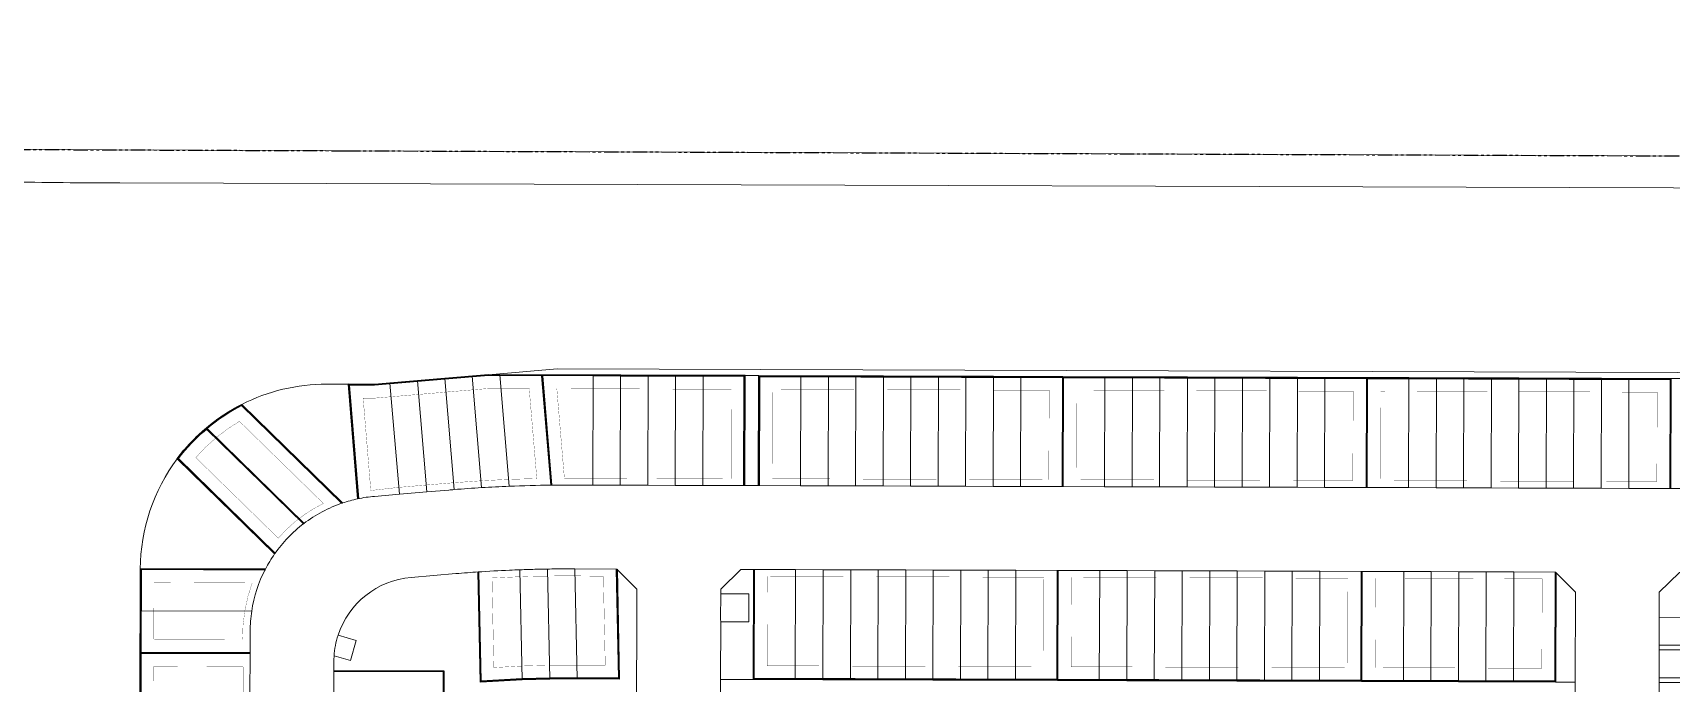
# Model space of a CAD drawing. Header units: centimetres. Extents: x -6122352 to 6876996, y -1694241 to 2592194.
# Drawn here: x -269174 to 88136, y 397175 to 539073 of the extents above; entities that cross this region are included whole.
import ezdxf

# ---------------------------------------------------------------- set-up
doc = ezdxf.new("R2010")
doc.units = ezdxf.units.CM
doc.header["$MEASUREMENT"] = 0
doc.linetypes.add('23585-XR-AR-DAMAC PLOT LIMITS$0$PHANTOM2', pattern=[1.25, 0.625, -0.125, 0.125, -0.125, 0.125, -0.125])
doc.linetypes.add('XR-AR-END-SETTING OUT PLAN$0$23261-XR-AR-SI-GF$0$HIDDEN', pattern=[0.375, 0.25, -0.125])
for name, color, linetype, lineweight, true_color in [('08-Compound Wall-2', 6, 'Continuous', 25, 0xff00ff), ('23585-XR-AR-DAMAC PLOT LIMITS$0$1-End units', 7, 'Continuous', 5, 0xf8991e), ('23585-XR-AR-DAMAC PLOT LIMITS$0$1-Open Space', 7, 'Continuous', 5, 0x90cf5a), ('23585-XR-AR-DAMAC PLOT LIMITS$0$1-Utility', 7, 'Continuous', 5, 0x8db1ff)]:
    doc.layers.add(name, color=color, linetype=linetype, lineweight=lineweight, true_color=true_color)
for name, color, linetype in [('23585-XR-AR-BOUNDARY WALLS AND SETBACKS$0$setback', 7, 'XR-AR-END-SETTING OUT PLAN$0$23261-XR-AR-SI-GF$0$HIDDEN'), ('23585-XR-AR-DAMAC PLOT LIMITS$0$PROJECT_LIMIT', 1, 'Continuous'), ('@MI-REF LAYER', 7, 'Continuous')]:
    doc.layers.add(name, color=color, linetype=linetype)
doc.layers.add('23585-XR-AR-DAMAC PLOT LIMITS$0$1-Mid units', color=41, linetype='Continuous', lineweight=5)
doc.layers.add('A-ANNO-TEXT', color=3, linetype='Continuous', lineweight=25)
doc.layers.add('23585-XR-AR-DAMAC PLOT LIMITS$0$D-Phase New', color=7, linetype='Continuous', true_color=0x000080)

# ---------------------------------------------------------------- blocks, each defined once
blk = doc.blocks.new('23585-XR-AR-BOUNDARY WALLS AND SETBACKS')
at = {"layer": '08-Compound Wall-2'}
for points in [[(496064.34, 2769226.22), (496109.28, 2769274.97), (496126.93, 2769258.7)], [(496082.06, 2769210.03), (496064.56, 2769226.16), (496109.29, 2769274.69), (496126.79, 2769258.56)], [(496019.41, 2769177.47), (496064.34, 2769226.22)], [(496123.4, 2769227.75), (496140.84, 2769211.68), (496112.34, 2769180.76), (496094.84, 2769196.89)], [(496123.54, 2769227.9), (496141.12, 2769211.69), (496112.41, 2769180.55)], [(496037.12, 2769161.28), (496019.62, 2769177.41), (496064.42, 2769226.01), (496081.92, 2769209.88)], [(496094.7, 2769196.74), (496112.2, 2769180.61), (496067.4, 2769132.01), (496049.9, 2769148.14)], [(496112.41, 2769180.55), (496067.48, 2769131.8)], [(495992.12, 2769112.46), (495974.47, 2769128.73), (496019.41, 2769177.47)], [(495992.25, 2769112.61), (495974.75, 2769128.74), (496019.49, 2769177.27), (496036.99, 2769161.13)], [(496049.76, 2769148), (496067.26, 2769131.87), (496022.53, 2769083.34), (496005.03, 2769099.47)], [(496067.48, 2769131.8), (496022.54, 2769083.06), (496004.89, 2769099.32)], [(495990.08, 2769110.25), (495972.44, 2769126.52), (495954.04, 2769106.56), (495949.97, 2769102.15), (495934.49, 2769085.35), (495928.66, 2769077.8), (495921.33, 2769068.3), (495919.24, 2769065.59), (495915.37, 2769061.4), (495935.2, 2769046.04)], [(495989.95, 2769110.11), (495972.45, 2769126.24), (495954.18, 2769106.42), (495950.12, 2769102.01), (495934.64, 2769085.22), (495928.82, 2769077.68), (495921.49, 2769068.18), (495919.4, 2769065.46), (495915.67, 2769061.42), (495935.32, 2769046.2)], [(495942.61, 2769093.88), (495961.55, 2769079.26)], [(495942.49, 2769093.72), (495961.43, 2769079.11)], [(495942.55, 2769093.8), (495961.49, 2769079.18)], [(495984.69, 2769077.4), (496002.72, 2769061.56), (495996.52, 2769054.83), (495992.49, 2769050.39), (495988.55, 2769045.86), (495982.75, 2769038.78), (495964.69, 2769054.63)], [(495984.55, 2769077.25), (496002.44, 2769061.54), (495996.37, 2769054.96), (495992.34, 2769050.52), (495988.4, 2769045.98), (495982.72, 2769039.06), (495964.82, 2769054.78)], [(495959.3, 2769016.96), (495975.56, 2769034.6), (496024.31, 2768989.66), (496008.05, 2768972.02)], [(495959.44, 2769016.82), (495975.58, 2769034.32), (496024.03, 2768989.65), (496007.9, 2768972.15)], [(495932.93, 2769020.82), (495914.43, 2769000.78), (495976.45, 2768943.61), (495992.92, 2768961.07)], [(495933.08, 2769020.69), (495914.71, 2769000.8), (495927.97, 2768988.58)], [(495927.97, 2768988.58), (495944.1, 2769006.08)], [(495928.11, 2768988.44), (495944.24, 2769005.94)], [(495928.11, 2768988.44), (495976.44, 2768943.89), (495992.77, 2768961.21)]]:
    blk.add_lwpolyline(points, dxfattribs=at)
for points in [[(495931.79, 2769024.78, 0.001709), (495931.83, 2769024.58), (495902.17, 2769022.95, -0.114976), (495902.94, 2769041.32)], [(495933.56, 2769042.8), (495903.09, 2769041.13, 0.056299), (495901.7, 2769032.19), (495931.25, 2769033.81), (495931.23, 2769033.61), (495901.69, 2769031.99)], [(495902.94, 2769041.32), (495933.65, 2769043.01, 0.001888), (495933.56, 2769042.8, 0.001888)], [(495931.79, 2769024.78), (495902.34, 2769023.16, -0.055068), (495901.69, 2769031.99, -0.055068)]]:
    blk.add_lwpolyline(points, format="xyb", dxfattribs=at)
at = {"layer": '23585-XR-AR-BOUNDARY WALLS AND SETBACKS$0$setback', "ltscale": 40, "const_width": 0.05}
for points in [[(496082.92, 2769213.18), (496068.58, 2769226.4), (496109.45, 2769270.73), (496123.79, 2769257.52)], [(496122.54, 2769224.73), (496136.88, 2769211.52), (496112.24, 2769184.79), (496097.9, 2769198.01)], [(496037.98, 2769164.43), (496078.85, 2769208.77), (496064.52, 2769221.98), (496023.65, 2769177.65)], [(496052.97, 2769149.26), (496067.31, 2769136.04), (496108.18, 2769180.38), (496093.84, 2769193.6)], [(495993.05, 2769115.68), (496033.92, 2769160.02), (496019.58, 2769173.24), (495978.71, 2769128.9)], [(496008.03, 2769100.51), (496048.9, 2769144.85), (496063.24, 2769131.63), (496022.37, 2769087.29)]]:
    blk.add_lwpolyline(points, close=True, dxfattribs=at)
for points in [[(495962.33, 2769082.32), (495966.51, 2769086.9), (495986.95, 2769109.06), (495972.61, 2769122.28), (495956.24, 2769104.52), (495952.18, 2769100.11), (495946.81, 2769094.3)], [(495946.81, 2769094.3), (495962.33, 2769082.32)], [(495942.73, 2769089.87), (495936.78, 2769083.41), (495931.04, 2769075.97), (495923.71, 2769066.47), (495921.54, 2769063.66), (495919.8, 2769061.77), (495935.79, 2769049.38), (495939.39, 2769054.32), (495946.75, 2769063.85), (495950.48, 2769068.55), (495954.3, 2769073.18), (495958.33, 2769077.83)], [(495942.73, 2769089.87), (495958.33, 2769077.83)], [(495927.73, 2768992.6), (495940.84, 2769006.82)], [(495932.14, 2768988.54), (495945.36, 2769002.87)], [(495932.14, 2768988.54), (495976.31, 2768947.83), (495989.68, 2768962.02), (495945.36, 2769002.87)]]:
    blk.add_lwpolyline(points, dxfattribs=at)
for points in [[(495983.84, 2769074.15), (495998.44, 2769061.33), (495994.31, 2769056.85), (495990.24, 2769052.38), (495986.26, 2769047.79), (495982.4, 2769043.08), (495967.71, 2769055.98, -0.020945)], [(495905.32, 2769038.44), (495930.89, 2769039.85, 0.100722), (495929.83, 2769027.47), (495904.72, 2769026.09, -0.082993)]]:
    blk.add_lwpolyline(points, format="xyb", close=True, dxfattribs=at)
blk.add_lwpolyline([(495940.84, 2769006.82, -0.088209), (495933.19, 2769016.67), (495918.67, 2769000.96), (495927.73, 2768992.6)], format="xyb", dxfattribs=at)
blk = doc.blocks.new('A$C9d9485f6')
at = {"layer": 'A-ANNO-TEXT', "rotation": 312.4881850805905}
blk.add_blockref('23585-XR-AR-BOUNDARY WALLS AND SETBACKS', (-2377088.53, -1504219.25), dxfattribs=at)
blk = doc.blocks.new('23585-XR-AR-DAMAC PLOT LIMITS')
at = {"layer": '23585-XR-AR-DAMAC PLOT LIMITS$0$1-End units', "color": 251, "true_color": 0x636466}
for points in [[(496109.28, 2769274.97), (496126.93, 2769258.7), (496120.73, 2769251.98), (496103.08, 2769268.24)], [(496070.55, 2769232.95), (496088.19, 2769216.68), (496081.99, 2769209.96), (496064.34, 2769226.22)], [(496064.34, 2769226.22), (496081.99, 2769209.96), (496075.79, 2769203.23), (496058.14, 2769219.5)], [(496141.12, 2769211.69), (496134.88, 2769204.93), (496117.24, 2769221.19), (496123.41, 2769227.89), (496123.54, 2769227.9)], [(496118.62, 2769187.28), (496112.41, 2769180.55), (496094.77, 2769196.82), (496100.97, 2769203.55)], [(496112.41, 2769180.55), (496106.21, 2769173.82), (496088.57, 2769190.09), (496094.77, 2769196.82)], [(496025.61, 2769184.2), (496043.26, 2769167.94), (496037.05, 2769161.21), (496019.41, 2769177.47)], [(496019.41, 2769177.47), (496037.05, 2769161.21), (496030.85, 2769154.48), (496013.21, 2769170.75)], [(496073.68, 2769138.53), (496067.48, 2769131.8), (496049.83, 2769148.07), (496056.03, 2769154.8)], [(496067.48, 2769131.8), (496061.28, 2769125.08), (496043.63, 2769141.34), (496049.83, 2769148.07)], [(495980.67, 2769135.45), (495998.32, 2769119.19), (495992.12, 2769112.46), (495974.47, 2769128.73)], [(495972.44, 2769126.52), (495990.08, 2769110.25), (495983.88, 2769103.53), (495966.24, 2769119.79)], [(496028.74, 2769089.78), (496022.54, 2769083.06), (496004.9, 2769099.32), (496011.1, 2769106.05)], [(496002.72, 2769061.56), (495996.52, 2769054.83), (495978.48, 2769070.67), (495984.53, 2769077.23), (495984.69, 2769077.4)], [(495982.29, 2769028.4), (495966.02, 2769010.75), (495959.3, 2769016.96), (495975.56, 2769034.6)], [(495950.9, 2768999.81), (495934.63, 2768982.16), (495927.9, 2768988.36), (495944.17, 2769006.01)]]:
    blk.add_lwpolyline(points, close=True, dxfattribs=at)
for points in [[(495967.62, 2769085.88), (495964.67, 2769082.68, 0.003818), (495961.49, 2769079.18), (495942.39, 2769093.92), (495949.97, 2769102.15)], [(495961.49, 2769079.18, 0.007412), (495955.49, 2769072.26), (495936.16, 2769087.17), (495942.39, 2769093.92)], [(495940.6, 2769053.43), (495937.3, 2769049.14, 0.03159), (495935.2, 2769046.04), (495915.37, 2769061.4), (495919.24, 2769065.59), (495921.33, 2769068.3)], [(495988.55, 2769045.86, 0.000704), (495988.07, 2769045.28, 0.007873), (495982.75, 2769038.78), (495964.69, 2769054.63, -0.005912), (495969.05, 2769059.95, -0.001957), (495970.52, 2769061.69)], [(495931.24, 2769033.71), (495901.49, 2769032.07, -0.057943), (495902.94, 2769041.32), (495933.65, 2769043.01, 0.081495)], [(495931.83, 2769024.58), (495902.17, 2769022.95, -0.056673), (495901.49, 2769032.07), (495931.24, 2769033.71, 0.07762)], [(495937.66, 2769012.45), (495921.18, 2768994.57), (495914.51, 2769000.71), (495914.45, 2769000.77), (495932.93, 2769020.82, 0.081594)], [(495944.17, 2769006.01), (495927.9, 2768988.36), (495921.18, 2768994.57), (495937.66, 2769012.45, 0.037222), (495940.67, 2769009.23)]]:
    blk.add_lwpolyline(points, format="xyb", close=True, dxfattribs=at)
at = {"layer": '23585-XR-AR-DAMAC PLOT LIMITS$0$1-Mid units', "color": 251, "true_color": 0x636466}
for points in [[(496103.08, 2769268.24), (496120.73, 2769251.98), (496116.66, 2769247.57), (496099.01, 2769263.83)], [(496099.01, 2769263.83), (496116.66, 2769247.57), (496112.59, 2769243.15), (496094.95, 2769259.42)], [(496094.95, 2769259.42), (496112.59, 2769243.15), (496108.53, 2769238.74), (496090.88, 2769255.01)], [(496090.88, 2769255.01), (496108.53, 2769238.74), (496104.46, 2769234.33), (496086.81, 2769250.6)], [(496086.81, 2769250.6), (496104.46, 2769234.33), (496100.39, 2769229.92), (496082.75, 2769246.19)], [(496082.75, 2769246.19), (496100.39, 2769229.92), (496096.33, 2769225.51), (496078.68, 2769241.77)], [(496078.68, 2769241.77), (496096.33, 2769225.51), (496092.26, 2769221.1), (496074.61, 2769237.36)], [(496074.61, 2769237.36), (496092.26, 2769221.1), (496088.19, 2769216.68), (496070.55, 2769232.95)], [(496058.14, 2769219.5), (496075.79, 2769203.23), (496071.72, 2769198.82), (496054.08, 2769215.08)], [(496134.88, 2769204.93), (496130.82, 2769200.51), (496113.17, 2769216.78), (496117.24, 2769221.19)], [(496130.82, 2769200.51), (496126.75, 2769196.1), (496109.1, 2769212.37), (496113.17, 2769216.78)], [(496054.08, 2769215.08), (496071.72, 2769198.82), (496067.66, 2769194.41), (496050.01, 2769210.67)], [(496126.75, 2769196.1), (496122.68, 2769191.69), (496105.04, 2769207.96), (496109.1, 2769212.37)], [(496050.01, 2769210.67), (496067.66, 2769194.41), (496063.59, 2769189.99), (496045.94, 2769206.26)], [(496045.94, 2769206.26), (496063.59, 2769189.99), (496059.52, 2769185.58), (496041.88, 2769201.85)], [(496122.68, 2769191.69), (496118.62, 2769187.28), (496100.97, 2769203.55), (496105.04, 2769207.96)], [(496041.88, 2769201.85), (496059.52, 2769185.58), (496055.46, 2769181.17), (496037.81, 2769197.44)], [(496037.81, 2769197.44), (496055.46, 2769181.17), (496051.39, 2769176.76), (496033.74, 2769193.03)], [(496033.74, 2769193.03), (496051.39, 2769176.76), (496047.32, 2769172.35), (496029.68, 2769188.61)], [(496029.68, 2769188.61), (496047.32, 2769172.35), (496043.26, 2769167.94), (496025.61, 2769184.2)], [(496106.21, 2769173.82), (496102.15, 2769169.41), (496084.5, 2769185.68), (496088.57, 2769190.09)], [(496102.15, 2769169.41), (496098.08, 2769165), (496080.43, 2769181.27), (496084.5, 2769185.68)], [(496098.08, 2769165), (496094.01, 2769160.59), (496076.37, 2769176.86), (496080.43, 2769181.27)], [(496094.01, 2769160.59), (496089.95, 2769156.18), (496072.3, 2769172.44), (496076.37, 2769176.86)], [(496089.95, 2769156.18), (496085.88, 2769151.77), (496068.23, 2769168.03), (496072.3, 2769172.44)], [(496013.21, 2769170.75), (496030.85, 2769154.48), (496026.79, 2769150.07), (496009.14, 2769166.34)], [(496009.14, 2769166.34), (496026.79, 2769150.07), (496022.72, 2769145.66), (496005.07, 2769161.92)], [(496085.88, 2769151.77), (496081.81, 2769147.35), (496064.17, 2769163.62), (496068.23, 2769168.03)], [(496005.07, 2769161.92), (496022.72, 2769145.66), (496018.65, 2769141.25), (496001.01, 2769157.51)], [(496081.81, 2769147.35), (496077.75, 2769142.94), (496060.1, 2769159.21), (496064.17, 2769163.62)], [(496077.75, 2769142.94), (496073.68, 2769138.53), (496056.03, 2769154.8), (496060.1, 2769159.21)], [(496001.01, 2769157.51), (496018.65, 2769141.25), (496014.59, 2769136.83), (495996.94, 2769153.1)], [(495996.94, 2769153.1), (496014.59, 2769136.83), (496010.52, 2769132.42), (495992.87, 2769148.69)], [(495992.87, 2769148.69), (496010.52, 2769132.42), (496006.45, 2769128.01), (495988.81, 2769144.28)], [(495988.81, 2769144.28), (496006.45, 2769128.01), (496002.39, 2769123.6), (495984.74, 2769139.87)], [(496061.28, 2769125.08), (496057.21, 2769120.66), (496039.56, 2769136.93), (496043.63, 2769141.34)], [(495984.74, 2769139.87), (496002.39, 2769123.6), (495998.32, 2769119.19), (495980.67, 2769135.45)], [(496057.21, 2769120.66), (496053.14, 2769116.25), (496035.5, 2769132.52), (496039.56, 2769136.93)], [(496053.14, 2769116.25), (496049.08, 2769111.84), (496031.43, 2769128.11), (496035.5, 2769132.52)], [(496049.08, 2769111.84), (496045.01, 2769107.43), (496027.36, 2769123.7), (496031.43, 2769128.11)], [(496045.01, 2769107.43), (496040.94, 2769103.02), (496023.3, 2769119.28), (496027.36, 2769123.7)], [(495966.24, 2769119.79), (495983.88, 2769103.53), (495979.82, 2769099.11), (495962.17, 2769115.38)], [(496023.3, 2769119.28), (496040.94, 2769103.02), (496036.88, 2769098.61), (496019.23, 2769114.87)], [(495962.17, 2769115.38), (495979.82, 2769099.11), (495975.75, 2769094.7), (495958.1, 2769110.97)], [(496036.88, 2769098.61), (496032.81, 2769094.19), (496015.16, 2769110.46), (496019.23, 2769114.87)], [(495958.1, 2769110.97), (495975.75, 2769094.7), (495971.68, 2769090.29), (495954.04, 2769106.56)], [(496032.81, 2769094.19), (496028.74, 2769089.78), (496011.1, 2769106.05), (496015.16, 2769110.46)], [(495954.04, 2769106.56), (495971.68, 2769090.29), (495967.62, 2769085.88), (495949.97, 2769102.15)], [(495925, 2769073.05), (495944.27, 2769058.18), (495940.6, 2769053.43), (495921.33, 2769068.3)]]:
    blk.add_lwpolyline(points, close=True, dxfattribs=at)
for points in [[(495955.49, 2769072.26, 0.004855), (495951.66, 2769067.63), (495932.33, 2769082.55), (495934.49, 2769085.35), (495936.16, 2769087.17)], [(495951.66, 2769067.63, 0.004853), (495947.94, 2769062.93), (495928.66, 2769077.8), (495932.33, 2769082.55)], [(495947.94, 2769062.93, 0.000968), (495947.2, 2769061.99), (495944.27, 2769058.18), (495925, 2769073.05), (495928.66, 2769077.8)], [(495996.52, 2769054.83), (495996.03, 2769054.29), (495995.77, 2769054.01, 0.004581), (495992.49, 2769050.39), (495974.45, 2769066.22, -0.00322), (495976.96, 2769069.01, -0.00148), (495978.12, 2769070.28), (495978.48, 2769070.67)], [(495992.49, 2769050.39, 0.000696), (495991.99, 2769049.83, 0.004926), (495988.55, 2769045.86), (495970.52, 2769061.69, -0.003207), (495972.95, 2769064.52, -0.00195), (495974.45, 2769066.22)]]:
    blk.add_lwpolyline(points, format="xyb", close=True, dxfattribs=at)
at = {"layer": '23585-XR-AR-DAMAC PLOT LIMITS$0$1-Open Space', "color": 251, "true_color": 0x636466}
for points in [[(496218.05, 2769486.01, 0.008053), (496212.21, 2769477.58), (496151.86, 2769387.46, -0.038687), (496124.92, 2769353.27), (495849.34, 2769054.31, -0.003111), (495832.52, 2769036.29, -0.003943)], [(496111.31, 2769277.18), (496109.28, 2769274.97), (496103.08, 2769268.24), (496099.01, 2769263.83), (496094.95, 2769259.42), (496090.88, 2769255.01), (496086.81, 2769250.6), (496082.75, 2769246.19), (496078.68, 2769241.77), (496074.61, 2769237.36), (496070.55, 2769232.95), (496064.34, 2769226.22), (496058.14, 2769219.5), (496054.08, 2769215.08), (496050.01, 2769210.67), (496045.94, 2769206.26), (496041.88, 2769201.85), (496037.81, 2769197.44), (496033.74, 2769193.03), (496029.68, 2769188.61), (496025.61, 2769184.2), (496019.41, 2769177.47), (496013.21, 2769170.75), (496009.14, 2769166.34), (496005.07, 2769161.92), (496001.01, 2769157.51), (495996.94, 2769153.1), (495992.87, 2769148.69), (495988.81, 2769144.28), (495984.74, 2769139.87), (495980.67, 2769135.45), (495974.47, 2769128.73), (495972.44, 2769126.52), (495966.24, 2769119.79), (495962.17, 2769115.38), (495958.1, 2769110.97), (495954.04, 2769106.56), (495949.97, 2769102.15), (495942.39, 2769093.92), (495936.16, 2769087.17), (495934.49, 2769085.35), (495943.68, 2769097.26), (496154.51, 2769325.99, 0.038688)], [(496013.57, 2769056.69), (495990.83, 2769077.65), (495984.69, 2769077.4), (496002.72, 2769061.56), (495996.52, 2769054.83), (495996.03, 2769054.29), (495995.76, 2769054, 0.004573), (495992.49, 2769050.39, 0.000696), (495991.99, 2769049.83, 0.004926), (495988.55, 2769045.86, 0.000704), (495988.07, 2769045.28, 0.007873), (495982.75, 2769038.78), (495964.69, 2769054.63, 0.001955), (495963.28, 2769052.85, 0.00225), (495961.67, 2769050.78), (495955.7, 2769043.04, 0.301989), (495954.27, 2769022.78), (495957.78, 2769024.96), (495960.19, 2769021.08), (495957.01, 2769019.1, 0.01487), (495957.79, 2769018.34), (495959.3, 2769016.96), (495975.56, 2769034.6), (495982.29, 2769028.4)]]:
    blk.add_lwpolyline(points, format="xyb", dxfattribs=at)
for points in [[(495820.21, 2769033.41), (495877.5, 2769095.47), (496082.52, 2769317.57), (496123.12, 2769371.63), (496113.41, 2769380.59), (496116.93, 2769384.7), (496138.77, 2769410.17), (496165.7, 2769441.58), (496187.59, 2769465.28), (496198.52, 2769477.11), (496198.5, 2769477.12), (496211.93, 2769491.66)], [(496170.42, 2769225.02), (496165.61, 2769219.8), (496156.41, 2769228.28), (496161.22, 2769233.5)], [(496026.88, 2769069.31), (496017.68, 2769077.79), (496022.54, 2769083.06), (496028.74, 2769089.78), (496032.81, 2769094.19), (496036.88, 2769098.61), (496040.94, 2769103.02), (496045.01, 2769107.43), (496049.08, 2769111.84), (496053.14, 2769116.25), (496057.21, 2769120.66), (496061.28, 2769125.08), (496067.48, 2769131.8), (496073.68, 2769138.53), (496077.75, 2769142.94), (496081.81, 2769147.35), (496085.88, 2769151.77), (496089.95, 2769156.18), (496094.01, 2769160.59), (496098.08, 2769165), (496102.15, 2769169.41), (496106.21, 2769173.82), (496112.41, 2769180.55), (496118.62, 2769187.28), (496122.68, 2769191.69), (496126.75, 2769196.1), (496130.82, 2769200.51), (496134.88, 2769204.93), (496141.12, 2769211.69), (496144.01, 2769214.82), (496153.2, 2769206.35)]]:
    blk.add_lwpolyline(points, dxfattribs=at)
for points in [[(496126.93, 2769258.7), (496109.28, 2769274.97), (496111.31, 2769277.18), (496128.96, 2769260.91)], [(496143.58, 2769249.77), (496161.22, 2769233.5), (496156.41, 2769228.28), (496155.68, 2769228.96), (496159.81, 2769233.44), (496155.33, 2769237.58), (496151.19, 2769233.09), (496150.46, 2769233.77), (496154.59, 2769238.25), (496150.11, 2769242.39), (496145.97, 2769237.9), (496141.96, 2769241.6), (496141.71, 2769247.75)], [(496129.56, 2769228.14), (496144.01, 2769214.82), (496141.12, 2769211.69), (496123.54, 2769227.9)], [(495974.47, 2769128.73), (495992.12, 2769112.46), (495990.08, 2769110.25), (495972.44, 2769126.52)], [(496022.54, 2769083.06), (496017.68, 2769077.79), (496008.46, 2769086.29), (496012.62, 2769090.79), (496008.13, 2769094.93), (496003.97, 2769090.43), (496003.24, 2769091.1), (496002.99, 2769097.25), (496004.9, 2769099.32)]]:
    blk.add_lwpolyline(points, close=True, dxfattribs=at)
for points in [[(495935.2, 2769046.04, 0.028795), (495933.65, 2769043.01), (495902.94, 2769041.32, -0.119049), (495912.18, 2769057.94), (495915.37, 2769061.4)], [(495932.93, 2769020.82), (495914.45, 2769000.77, -0.160523), (495902.17, 2769022.95), (495931.83, 2769024.58, 0.03304)]]:
    blk.add_lwpolyline(points, format="xyb", close=True, dxfattribs=at)
at = {"layer": '23585-XR-AR-DAMAC PLOT LIMITS$0$1-Utility', "color": 251, "true_color": 0x636466}
for points in [[(496150.11, 2769242.39), (496154.59, 2769238.25), (496150.46, 2769233.77), (496145.97, 2769237.9)], [(496159.81, 2769233.44), (496155.68, 2769228.96), (496151.19, 2769233.09), (496155.33, 2769237.58)], [(496012.62, 2769090.79), (496008.46, 2769086.29), (496008, 2769086.71), (496003.97, 2769090.43), (496008.13, 2769094.93)]]:
    blk.add_lwpolyline(points, close=True, dxfattribs=at)
blk.add_lwpolyline([(495957.01, 2769019.1, -0.062737), (495954.27, 2769022.78), (495957.78, 2769024.96), (495960.19, 2769021.08)], format="xyb", close=True, dxfattribs=at)
at = {"layer": '23585-XR-AR-DAMAC PLOT LIMITS$0$D-Phase New', "color": 8, "const_width": 0.1}
blk.add_lwpolyline([(496233.43, 2769514.94), (496198.5, 2769477.12), (496198.52, 2769477.11), (496187.59, 2769465.28), (496165.7, 2769441.58), (496138.77, 2769410.16), (496116.93, 2769384.7), (496113.41, 2769380.59), (496123.12, 2769371.63), (496082.52, 2769317.57), (495877.5, 2769095.47), (495820.21, 2769033.41), (495585.56, 2768779.23), (495575.78, 2768788.1), (495528.76, 2768751.6), (495505.37, 2768726.26), (495398.81, 2768610.83), (495391.99, 2768603.44), (495858.52, 2768621.69), (495996.96, 2768685.41), (496078.62, 2768680.77)], dxfattribs=at)
at = {"layer": '23585-XR-AR-DAMAC PLOT LIMITS$0$PROJECT_LIMIT', "linetype": '23585-XR-AR-DAMAC PLOT LIMITS$0$PHANTOM2', "ltscale": 5}
blk.add_lwpolyline([(496105.93, 2768679.22), (495996.96, 2768685.41), (495858.52, 2768621.69), (495391.99, 2768603.44), (495398.81, 2768610.83), (495505.37, 2768726.26), (495528.76, 2768751.6), (495575.78, 2768788.1), (495585.56, 2768779.23), (495820.21, 2769033.41), (495877.5, 2769095.47), (496082.52, 2769317.57), (496123.12, 2769371.63), (496113.41, 2769380.59), (496116.93, 2769384.7), (496138.77, 2769410.16), (496165.7, 2769441.58), (496187.59, 2769465.28), (496198.52, 2769477.11), (496198.5, 2769477.12), (496233.43, 2769514.94)], dxfattribs=at)
blk = doc.blocks.new('A$Cf093b529')
at = {"layer": 'A-ANNO-TEXT'}
blk.add_blockref('23585-XR-AR-DAMAC PLOT LIMITS', (-495391.99, -2768603.44), dxfattribs=at)

msp = doc.modelspace()

# ---------------------------------------------------------------- block references
at = {"layer": '@MI-REF LAYER', "xscale": 1000, "yscale": 1000, "zscale": 1000}
msp.add_blockref('A$C9d9485f6', (-23958.95046, 48155.57226), dxfattribs=at)
at = {"layer": '@MI-REF LAYER', "xscale": 1000, "yscale": 1000, "zscale": 1000, "rotation": 312.4882903633292}
msp.add_blockref('A$Cf093b529', (-891608.73293, 539022.72011), dxfattribs=at)

doc.saveas('drawing.dxf')
